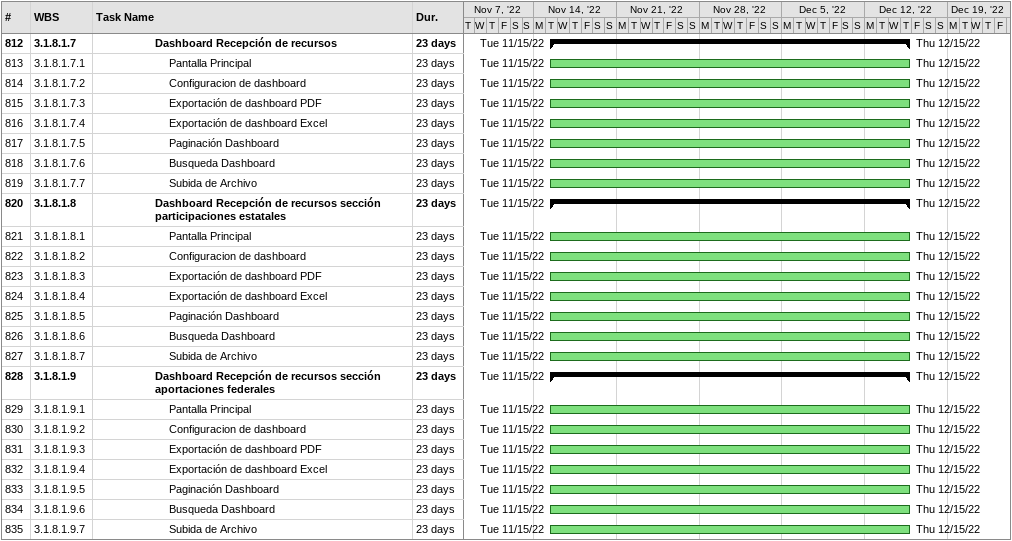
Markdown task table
| ID | WBS | Task | Duration | Start | Finish |
|---|---|---|---|---|---|
| 812 | 3.1.8.1.7 | **Dashboard Recepción de recursos** | 23d | 2022-11-15 | 2022-12-15 |
| 813 | 3.1.8.1.7.1 | Pantalla Principal | 23d | 2022-11-15 | 2022-12-15 |
| 814 | 3.1.8.1.7.2 | Configuracion de dashboard | 23d | 2022-11-15 | 2022-12-15 |
| 815 | 3.1.8.1.7.3 | Exportación de dashboard PDF | 23d | 2022-11-15 | 2022-12-15 |
| 816 | 3.1.8.1.7.4 | Exportación de dashboard Excel | 23d | 2022-11-15 | 2022-12-15 |
| 817 | 3.1.8.1.7.5 | Paginación Dashboard | 23d | 2022-11-15 | 2022-12-15 |
| 818 | 3.1.8.1.7.6 | Busqueda Dashboard | 23d | 2022-11-15 | 2022-12-15 |
| 819 | 3.1.8.1.7.7 | Subida de Archivo | 23d | 2022-11-15 | 2022-12-15 |
| 820 | 3.1.8.1.8 | **Dashboard Recepción de recursos sección participaciones estatales** | 23d | 2022-11-15 | 2022-12-15 |
| 821 | 3.1.8.1.8.1 | Pantalla Principal | 23d | 2022-11-15 | 2022-12-15 |
| 822 | 3.1.8.1.8.2 | Configuracion de dashboard | 23d | 2022-11-15 | 2022-12-15 |
| 823 | 3.1.8.1.8.3 | Exportación de dashboard PDF | 23d | 2022-11-15 | 2022-12-15 |
| 824 | 3.1.8.1.8.4 | Exportación de dashboard Excel | 23d | 2022-11-15 | 2022-12-15 |
| 825 | 3.1.8.1.8.5 | Paginación Dashboard | 23d | 2022-11-15 | 2022-12-15 |
| 826 | 3.1.8.1.8.6 | Busqueda Dashboard | 23d | 2022-11-15 | 2022-12-15 |
| 827 | 3.1.8.1.8.7 | Subida de Archivo | 23d | 2022-11-15 | 2022-12-15 |
| 828 | 3.1.8.1.9 | **Dashboard Recepción de recursos sección aportaciones federales** | 23d | 2022-11-15 | 2022-12-15 |
| 829 | 3.1.8.1.9.1 | Pantalla Principal | 23d | 2022-11-15 | 2022-12-15 |
| 830 | 3.1.8.1.9.2 | Configuracion de dashboard | 23d | 2022-11-15 | 2022-12-15 |
| 831 | 3.1.8.1.9.3 | Exportación de dashboard PDF | 23d | 2022-11-15 | 2022-12-15 |
| 832 | 3.1.8.1.9.4 | Exportación de dashboard Excel | 23d | 2022-11-15 | 2022-12-15 |
| 833 | 3.1.8.1.9.5 | Paginación Dashboard | 23d | 2022-11-15 | 2022-12-15 |
| 834 | 3.1.8.1.9.6 | Busqueda Dashboard | 23d | 2022-11-15 | 2022-12-15 |
| 835 | 3.1.8.1.9.7 | Subida de Archivo | 23d | 2022-11-15 | 2022-12-15 |
